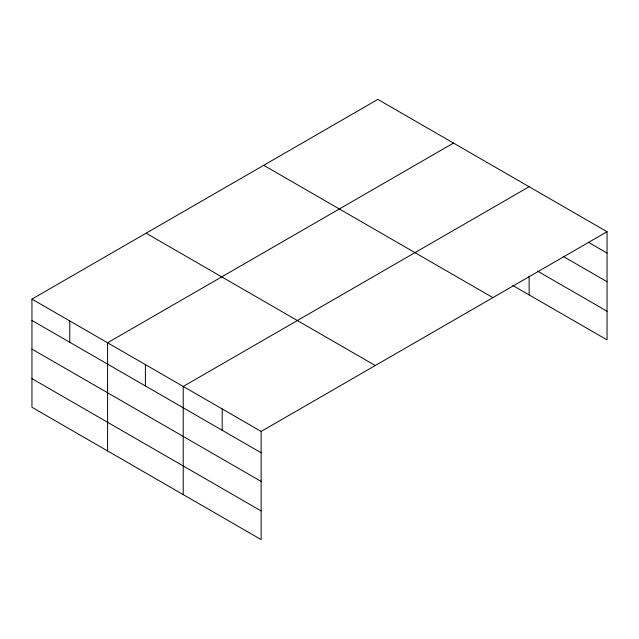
<?xml version="1.0" encoding="UTF-8"?>
<svg xmlns="http://www.w3.org/2000/svg" width="639" height="639" viewBox="0 0 639 639"><rect width="100%" height="100%" fill="white"/><g stroke="black" fill="none" stroke-linecap="round" stroke-linejoin="round"><path stroke-width="0.96" d="M31.95 299.108L261.143 431.429L261.143 539.596L31.95 407.275L31.95 299.108L377.857 99.404L607.05 231.725L607.05 339.892L512.798 285.473M453.49 143.072L107.584 342.776L107.584 450.942M529.124 186.732L183.217 386.443L183.217 494.61M261.143 431.429L607.05 231.725M588.415 242.309L607.05 253.068M563.854 256.782L607.05 281.719M537.591 271.144L607.05 311.241M263.707 165.301L492.901 297.63M146.099 233.203L375.293 365.532M31.95 320.451L261.143 452.771M31.95 349.102L261.143 481.423M31.95 378.623L261.143 510.944M529.124 276.128L529.124 294.898M222.18 408.936L222.18 430.279M145.404 364.605L145.404 385.948M69.771 320.938L69.771 342.28"/></g></svg>
